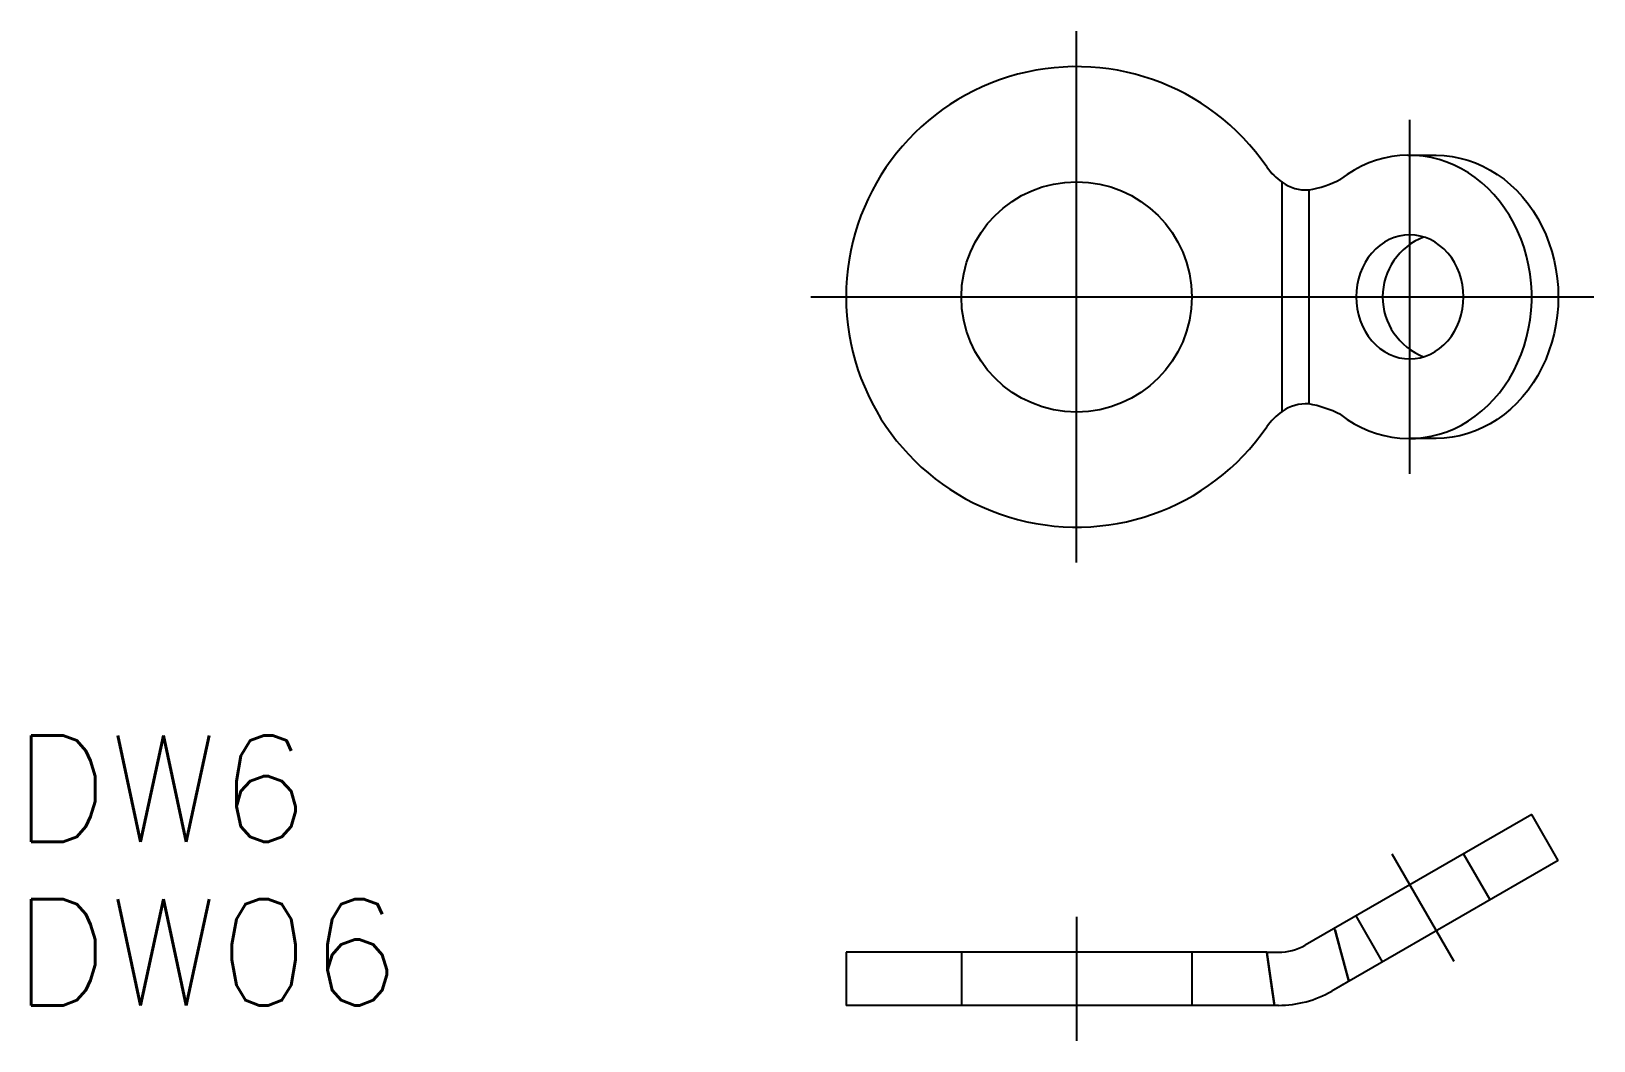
# Model space of a CAD drawing. Extents: x -29.5 to 14.6, y -21 to 7.5.
import ezdxf

# ---------------------------------------------------------------- set-up
doc = ezdxf.new("R2010")
doc.units = 0
doc.linetypes.add('CENTER', pattern=[50.8, 31.75, -6.35, 6.35, -6.35])
doc.linetypes.add('DASHED', pattern=[19.05, 12.7, -6.35])
doc.layers.get('0').update_dxf_attribs({"linetype": 'CONTINUOUS'})
doc.layers.add('CENTER', color=1, linetype='CENTER')
doc.styles.get("Standard").update_dxf_attribs({"font": 'txt.shx', "height": 3, "bigfont": 'bigfont.shx'})

# ---------------------------------------------------------------- blocks, each defined once
blk = doc.blocks.new('*U9')
at = {"color": 7, "linetype": 'CONTINUOUS'}
blk.add_text('DW6', height=3, dxfattribs=at).set_placement((-30, -15.384))
blk = doc.blocks.new('*U10')
at = {"color": 7, "linetype": 'CONTINUOUS'}
blk.add_text('DW06', height=3, dxfattribs=at).set_placement((-30, -20))

msp = doc.modelspace()

# ---------------------------------------------------------------- linework, layer by layer
at = {"color": 7, "linetype": 'CONTINUOUS'}
for p, q in [((5.799, -3.237), (5.799, 3.237)), ((6.549, 3.02), (6.549, -3.02)), ((12.838, -14.608), (6.446, -18.299)), ((13.588, -15.907), (12.838, -14.608)), ((13.588, -15.907), (7.196, -19.598)), ((7.683, -19.317), (7.28, -17.818)), ((-6.5, -18.5), (-6.5, -20)), ((5.366, -18.5), (-6.5, -18.5)), ((5.366, -18.5), (5.581, -20)), ((5.581, -20), (-6.5, -20))]:
    msp.add_line(p, q, dxfattribs=at)
at = {"color": 3, "linetype": 'DASHED'}
for p, q in [((11.666, -17.018), (10.916, -15.719)), ((8.634, -18.768), (7.884, -17.469)), ((-3.25, -18.5), (-3.25, -20)), ((3.25, -18.5), (3.25, -20))]:
    msp.add_line(p, q, dxfattribs=at)
at = {"color": 7, "linetype": 'CONTINUOUS', "flags": 128}
for points in [[(7.445, -3.32), (7.634, -3.457), (7.831, -3.58), (8.034, -3.688), (8.243, -3.78), (8.456, -3.856), (8.674, -3.917), (8.894, -3.961), (9.116, -3.989), (9.4, -4), (9.563, -3.994), (9.786, -3.972), (10.007, -3.933), (10.225, -3.878), (10.44, -3.807), (10.65, -3.72), (10.856, -3.617), (11.055, -3.499), (11.247, -3.367), (11.431, -3.221), (11.606, -3.061), (11.773, -2.888), (11.929, -2.704), (12.075, -2.508), (12.209, -2.302), (12.332, -2.086), (12.442, -1.862), (12.54, -1.629), (12.624, -1.39), (12.695, -1.146), (12.752, -0.896), (12.795, -0.643), (12.824, -0.387), (12.838, -0.129), (12.838, 0.129), (12.824, 0.387), (12.795, 0.643), (12.752, 0.896), (12.695, 1.146), (12.624, 1.39), (12.54, 1.629), (12.442, 1.862), (12.332, 2.086), (12.209, 2.302), (12.075, 2.508), (11.929, 2.704), (11.773, 2.888), (11.606, 3.061), (11.431, 3.221), (11.247, 3.367), (11.055, 3.499), (10.856, 3.617), (10.65, 3.72), (10.44, 3.807), (10.225, 3.878), (10.007, 3.933), (9.786, 3.972), (9.563, 3.994), (9.34, 4), (9.116, 3.989), (8.894, 3.961), (8.674, 3.917), (8.456, 3.856), (8.243, 3.78), (8.034, 3.688), (7.831, 3.58), (7.634, 3.457), (7.445, 3.32)], [(9.34, 4), (10.124, 4), (10.141, 4), (10.366, 3.99), (10.591, 3.964), (10.814, 3.92), (11.034, 3.86), (11.25, 3.783), (11.461, 3.69), (11.667, 3.582), (11.866, 3.458), (12.057, 3.319), (12.241, 3.167), (12.415, 3.001), (12.58, 2.822), (12.734, 2.631), (12.877, 2.429), (13.008, 2.216), (13.127, 1.995), (13.233, 1.764), (13.326, 1.526), (13.406, 1.282), (13.471, 1.032), (13.522, 0.778), (13.559, 0.521), (13.581, 0.261), (13.588, 0), (13.581, -0.261), (13.559, -0.521), (13.522, -0.778), (13.471, -1.032), (13.406, -1.282), (13.326, -1.526), (13.233, -1.764), (13.127, -1.995), (13.008, -2.216), (12.877, -2.429), (12.734, -2.631), (12.58, -2.822), (12.415, -3.001), (12.241, -3.167), (12.057, -3.319), (11.866, -3.458), (11.667, -3.582), (11.461, -3.69), (11.25, -3.783), (11.034, -3.86), (10.814, -3.92), (10.591, -3.964), (10.366, -3.99), (10.141, -4), (9.4, -4)], [(10.916, 0), (10.908, 0.172), (10.886, 0.341), (10.85, 0.508), (10.8, 0.67), (10.737, 0.825), (10.66, 0.972), (10.572, 1.11), (10.472, 1.237), (10.361, 1.353), (10.242, 1.455), (10.114, 1.543), (9.98, 1.617), (9.84, 1.675), (9.696, 1.716), (9.549, 1.742), (9.4, 1.75), (9.251, 1.742), (9.104, 1.716), (8.96, 1.675), (8.82, 1.617), (8.686, 1.543), (8.558, 1.455), (8.439, 1.353), (8.328, 1.237), (8.228, 1.11), (8.14, 0.972), (8.063, 0.825), (8, 0.67), (7.95, 0.508), (7.914, 0.341), (7.892, 0.172), (7.884, 0), (7.892, -0.172), (7.914, -0.341), (7.95, -0.508), (8, -0.67), (8.063, -0.825), (8.14, -0.972), (8.228, -1.11), (8.328, -1.237), (8.439, -1.353), (8.558, -1.455), (8.686, -1.543), (8.82, -1.617), (8.96, -1.675), (9.104, -1.716), (9.251, -1.742), (9.4, -1.75), (9.549, -1.742), (9.696, -1.716), (9.84, -1.675), (9.98, -1.617), (10.114, -1.543), (10.242, -1.455), (10.361, -1.353), (10.472, -1.237), (10.572, -1.11), (10.66, -0.972), (10.737, -0.825), (10.8, -0.67), (10.85, -0.508), (10.886, -0.341), (10.908, -0.172), (10.916, 0)]]:
    msp.add_lwpolyline(points, dxfattribs=at)
at = {"color": 7}
for points in [[(7.294, -17.869, 0), (7.297, -17.88, 0), (7.3, -17.892, 0), (7.303, -17.903, 0), (7.306, -17.915, 0), (7.309, -17.926, 0), (7.312, -17.938, 0), (7.315, -17.949, 0), (7.318, -17.961, 0), (7.321, -17.972, 0), (7.324, -17.983, 0), (7.327, -17.995, 0), (7.33, -18.006, 0), (7.333, -18.018, 0), (7.336, -18.029, 0), (7.339, -18.041, 0), (7.342, -18.052, 0), (7.345, -18.064, 0), (7.348, -18.075, 0), (7.351, -18.087, 0), (7.354, -18.098, 0), (7.357, -18.109, 0), (7.36, -18.121, 0), (7.363, -18.132, 0), (7.366, -18.144, 0), (7.369, -18.155, 0), (7.372, -18.167, 0), (7.375, -18.178, 0), (7.378, -18.189, 0), (7.381, -18.201, 0), (7.384, -18.212, 0), (7.388, -18.224, 0), (7.391, -18.235, 0), (7.394, -18.247, 0), (7.397, -18.258, 0), (7.4, -18.27, 0), (7.403, -18.281, 0), (7.406, -18.292, 0), (7.409, -18.304, 0), (7.412, -18.315, 0), (7.415, -18.327, 0), (7.418, -18.338, 0), (7.421, -18.349, 0), (7.424, -18.361, 0), (7.427, -18.372, 0), (7.43, -18.384, 0), (7.433, -18.395, 0), (7.436, -18.407, 0), (7.439, -18.418, 0), (7.442, -18.429, 0), (7.445, -18.441, 0), (7.449, -18.452, 0), (7.452, -18.464, 0), (7.455, -18.475, 0), (7.458, -18.486, 0), (7.461, -18.498, 0), (7.464, -18.509, 0), (7.467, -18.521, 0), (7.47, -18.532, 0), (7.473, -18.544, 0), (7.476, -18.555, 0), (7.479, -18.566, 0), (7.482, -18.578, 0), (7.485, -18.589, 0), (7.488, -18.601, 0), (7.491, -18.612, 0), (7.495, -18.623, 0), (7.498, -18.635, 0), (7.501, -18.646, 0), (7.504, -18.657, 0), (7.507, -18.669, 0), (7.51, -18.68, 0), (7.513, -18.692, 0), (7.516, -18.703, 0), (7.519, -18.715, 0), (7.522, -18.726, 0), (7.525, -18.737, 0), (7.528, -18.749, 0), (7.531, -18.76, 0), (7.535, -18.771, 0), (7.538, -18.783, 0), (7.541, -18.794, 0), (7.544, -18.806, 0), (7.547, -18.817, 0), (7.55, -18.828, 0), (7.553, -18.84, 0), (7.556, -18.851, 0), (7.559, -18.863, 0), (7.562, -18.874, 0), (7.565, -18.885, 0), (7.568, -18.897, 0), (7.572, -18.908, 0), (7.575, -18.919, 0), (7.578, -18.931, 0), (7.581, -18.942, 0), (7.584, -18.953, 0), (7.587, -18.965, 0), (7.59, -18.976, 0), (7.593, -18.988, 0), (7.596, -18.999, 0), (7.599, -19.01, 0), (7.603, -19.022, 0), (7.606, -19.033, 0), (7.609, -19.044, 0), (7.612, -19.056, 0), (7.615, -19.067, 0), (7.618, -19.078, 0), (7.621, -19.09, 0), (7.624, -19.101, 0), (7.627, -19.113, 0), (7.63, -19.124, 0), (7.634, -19.135, 0), (7.637, -19.147, 0), (7.64, -19.158, 0), (7.643, -19.169, 0), (7.646, -19.181, 0), (7.649, -19.192, 0), (7.652, -19.203, 0), (7.655, -19.215, 0), (7.658, -19.226, 0), (7.662, -19.237, 0), (7.665, -19.249, 0), (7.668, -19.26, 0), (7.671, -19.271, 0), (7.674, -19.283, 0), (7.677, -19.294, 0), (7.68, -19.305, 0), (7.683, -19.317, 0)], [(5.581, -20, 0), (5.579, -19.988, 0), (5.577, -19.977, 0), (5.575, -19.965, 0), (5.574, -19.953, 0), (5.572, -19.941, 0), (5.57, -19.93, 0), (5.568, -19.918, 0), (5.567, -19.906, 0), (5.565, -19.894, 0), (5.563, -19.883, 0), (5.562, -19.871, 0), (5.56, -19.859, 0), (5.558, -19.847, 0), (5.556, -19.835, 0), (5.555, -19.824, 0), (5.553, -19.812, 0), (5.551, -19.8, 0), (5.549, -19.788, 0), (5.548, -19.777, 0), (5.546, -19.765, 0), (5.544, -19.753, 0), (5.543, -19.741, 0), (5.541, -19.73, 0), (5.539, -19.718, 0), (5.537, -19.706, 0), (5.536, -19.694, 0), (5.534, -19.683, 0), (5.532, -19.671, 0), (5.53, -19.659, 0), (5.529, -19.647, 0), (5.527, -19.636, 0), (5.525, -19.624, 0), (5.524, -19.612, 0), (5.522, -19.6, 0), (5.52, -19.588, 0), (5.518, -19.577, 0), (5.517, -19.565, 0), (5.515, -19.553, 0), (5.513, -19.541, 0), (5.512, -19.529, 0), (5.51, -19.518, 0), (5.508, -19.506, 0), (5.506, -19.494, 0), (5.505, -19.482, 0), (5.503, -19.471, 0), (5.501, -19.459, 0), (5.5, -19.447, 0), (5.498, -19.435, 0), (5.496, -19.423, 0), (5.495, -19.412, 0), (5.493, -19.4, 0), (5.491, -19.388, 0), (5.489, -19.376, 0), (5.488, -19.364, 0), (5.486, -19.352, 0), (5.484, -19.341, 0), (5.483, -19.329, 0), (5.481, -19.317, 0), (5.479, -19.305, 0), (5.478, -19.294, 0), (5.476, -19.282, 0), (5.474, -19.27, 0), (5.473, -19.258, 0), (5.471, -19.246, 0), (5.469, -19.234, 0), (5.468, -19.223, 0), (5.466, -19.211, 0), (5.464, -19.199, 0), (5.462, -19.187, 0), (5.461, -19.175, 0), (5.459, -19.163, 0), (5.457, -19.152, 0), (5.456, -19.14, 0), (5.454, -19.128, 0), (5.452, -19.116, 0), (5.451, -19.104, 0), (5.449, -19.093, 0), (5.447, -19.081, 0), (5.446, -19.069, 0), (5.444, -19.057, 0), (5.442, -19.045, 0), (5.441, -19.034, 0), (5.439, -19.022, 0), (5.437, -19.01, 0), (5.436, -18.998, 0), (5.434, -18.986, 0), (5.432, -18.974, 0), (5.431, -18.962, 0), (5.429, -18.951, 0), (5.427, -18.939, 0), (5.426, -18.927, 0), (5.424, -18.915, 0), (5.422, -18.903, 0), (5.421, -18.891, 0), (5.419, -18.88, 0), (5.417, -18.868, 0), (5.416, -18.856, 0), (5.414, -18.844, 0), (5.412, -18.832, 0), (5.411, -18.82, 0), (5.409, -18.808, 0), (5.407, -18.797, 0), (5.406, -18.785, 0), (5.404, -18.773, 0), (5.402, -18.761, 0), (5.401, -18.749, 0), (5.399, -18.737, 0), (5.398, -18.726, 0), (5.396, -18.714, 0), (5.394, -18.702, 0), (5.393, -18.69, 0), (5.391, -18.678, 0), (5.389, -18.666, 0), (5.388, -18.654, 0), (5.386, -18.642, 0), (5.384, -18.631, 0), (5.383, -18.619, 0), (5.381, -18.607, 0), (5.38, -18.595, 0), (5.378, -18.583, 0), (5.376, -18.571, 0), (5.375, -18.559, 0), (5.373, -18.547, 0), (5.371, -18.536, 0), (5.37, -18.524, 0), (5.368, -18.512, 0), (5.366, -18.5, 0)], [(5.366, -18.5, 0), (5.369, -18.5, 0), (5.371, -18.5, 0), (5.373, -18.5, 0), (5.375, -18.5, 0), (5.377, -18.5, 0), (5.38, -18.5, 0), (5.382, -18.5, 0), (5.384, -18.5, 0), (5.386, -18.5, 0), (5.389, -18.5, 0), (5.391, -18.5, 0), (5.393, -18.5, 0), (5.395, -18.5, 0), (5.398, -18.5, 0), (5.4, -18.5, 0), (5.402, -18.5, 0), (5.405, -18.5, 0), (5.407, -18.5, 0), (5.409, -18.5, 0), (5.411, -18.5, 0), (5.414, -18.5, 0), (5.416, -18.5, 0), (5.418, -18.5, 0), (5.421, -18.5, 0), (5.423, -18.5, 0), (5.425, -18.5, 0), (5.428, -18.5, 0), (5.43, -18.5, 0), (5.433, -18.5, 0), (5.435, -18.5, 0), (5.437, -18.5, 0), (5.44, -18.5, 0), (5.442, -18.5, 0), (5.445, -18.5, 0), (5.447, -18.5, 0), (5.449, -18.5, 0), (5.452, -18.5, 0), (5.454, -18.5, 0), (5.457, -18.5, 0), (5.459, -18.5, 0), (5.462, -18.5, 0), (5.464, -18.5, 0), (5.466, -18.5, 0), (5.469, -18.5, 0), (5.471, -18.5, 0), (5.474, -18.5, 0), (5.476, -18.5, 0), (5.479, -18.5, 0), (5.481, -18.5, 0), (5.484, -18.5, 0), (5.486, -18.5, 0), (5.489, -18.5, 0), (5.491, -18.5, 0), (5.494, -18.5, 0), (5.497, -18.5, 0), (5.499, -18.5, 0), (5.502, -18.5, 0), (5.504, -18.5, 0), (5.507, -18.5, 0), (5.509, -18.5, 0), (5.512, -18.5, 0), (5.515, -18.5, 0), (5.517, -18.5, 0), (5.52, -18.5, 0), (5.522, -18.5, 0), (5.525, -18.5, 0), (5.528, -18.5, 0), (5.53, -18.5, 0), (5.533, -18.5, 0), (5.535, -18.5, 0), (5.538, -18.5, 0), (5.541, -18.5, 0), (5.543, -18.5, 0), (5.546, -18.5, 0), (5.549, -18.5, 0), (5.551, -18.5, 0), (5.554, -18.5, 0), (5.557, -18.5, 0), (5.56, -18.5, 0), (5.562, -18.5, 0), (5.565, -18.5, 0), (5.568, -18.5, 0), (5.57, -18.5, 0), (5.573, -18.5, 0), (5.576, -18.5, 0), (5.579, -18.5, 0), (5.581, -18.5, 0), (5.584, -18.5, 0), (5.587, -18.5, 0), (5.59, -18.5, 0), (5.592, -18.5, 0), (5.595, -18.5, 0), (5.598, -18.5, 0), (5.601, -18.5, 0), (5.604, -18.5, 0), (5.606, -18.5, 0), (5.609, -18.5, 0), (5.612, -18.5, 0), (5.615, -18.5, 0), (5.618, -18.5, 0), (5.62, -18.5, 0), (5.623, -18.5, 0), (5.626, -18.5, 0), (5.629, -18.5, 0), (5.632, -18.5, 0), (5.635, -18.5, 0), (5.638, -18.5, 0), (5.64, -18.5, 0), (5.643, -18.5, 0), (5.646, -18.5, 0), (5.649, -18.5, 0), (5.652, -18.5, 0), (5.655, -18.5, 0), (5.658, -18.5, 0), (5.661, -18.5, 0), (5.664, -18.5, 0), (5.667, -18.5, 0), (5.669, -18.5, 0), (5.672, -18.5, 0), (5.675, -18.5, 0), (5.678, -18.5, 0), (5.681, -18.5, 0), (5.684, -18.5, 0), (5.687, -18.5, 0), (5.69, -18.5, 0), (5.693, -18.5, 0), (5.696, -18.5, 0)], [(7.683, -19.317, 0), (7.68, -19.319, 0), (7.676, -19.321, 0), (7.673, -19.323, 0), (7.67, -19.325, 0), (7.666, -19.327, 0), (7.663, -19.329, 0), (7.659, -19.331, 0), (7.656, -19.333, 0), (7.652, -19.335, 0), (7.649, -19.337, 0), (7.645, -19.339, 0), (7.642, -19.341, 0), (7.638, -19.343, 0), (7.635, -19.345, 0), (7.631, -19.347, 0), (7.628, -19.349, 0), (7.624, -19.351, 0), (7.621, -19.353, 0), (7.617, -19.355, 0), (7.614, -19.357, 0), (7.61, -19.359, 0), (7.606, -19.361, 0), (7.603, -19.363, 0), (7.599, -19.365, 0), (7.596, -19.367, 0), (7.592, -19.369, 0), (7.588, -19.372, 0), (7.585, -19.374, 0), (7.581, -19.376, 0), (7.578, -19.378, 0), (7.574, -19.38, 0), (7.57, -19.382, 0), (7.567, -19.384, 0), (7.563, -19.386, 0), (7.559, -19.388, 0), (7.556, -19.39, 0), (7.552, -19.393, 0), (7.548, -19.395, 0), (7.545, -19.397, 0), (7.541, -19.399, 0), (7.537, -19.401, 0), (7.534, -19.403, 0), (7.53, -19.405, 0), (7.526, -19.407, 0), (7.522, -19.41, 0), (7.519, -19.412, 0), (7.515, -19.414, 0), (7.511, -19.416, 0), (7.508, -19.418, 0), (7.504, -19.421, 0), (7.5, -19.423, 0), (7.496, -19.425, 0), (7.492, -19.427, 0), (7.489, -19.429, 0), (7.485, -19.431, 0), (7.481, -19.433, 0), (7.477, -19.436, 0), (7.474, -19.438, 0), (7.47, -19.44, 0), (7.466, -19.442, 0), (7.462, -19.445, 0), (7.458, -19.447, 0), (7.454, -19.449, 0), (7.451, -19.451, 0), (7.447, -19.453, 0), (7.443, -19.456, 0), (7.439, -19.458, 0), (7.435, -19.46, 0), (7.431, -19.462, 0), (7.427, -19.465, 0), (7.424, -19.467, 0), (7.42, -19.469, 0), (7.416, -19.471, 0), (7.412, -19.474, 0), (7.408, -19.476, 0), (7.404, -19.478, 0), (7.4, -19.48, 0), (7.396, -19.483, 0), (7.392, -19.485, 0), (7.388, -19.487, 0), (7.384, -19.489, 0), (7.38, -19.492, 0), (7.376, -19.494, 0), (7.372, -19.496, 0), (7.368, -19.499, 0), (7.364, -19.501, 0), (7.36, -19.503, 0), (7.356, -19.506, 0), (7.353, -19.508, 0), (7.348, -19.51, 0), (7.344, -19.512, 0), (7.34, -19.515, 0), (7.336, -19.517, 0), (7.332, -19.519, 0), (7.328, -19.522, 0), (7.324, -19.524, 0), (7.32, -19.526, 0), (7.316, -19.529, 0), (7.312, -19.531, 0), (7.308, -19.533, 0), (7.304, -19.536, 0), (7.3, -19.538, 0), (7.296, -19.541, 0), (7.292, -19.543, 0), (7.288, -19.545, 0), (7.284, -19.548, 0), (7.28, -19.55, 0), (7.275, -19.552, 0), (7.271, -19.555, 0), (7.267, -19.557, 0), (7.263, -19.559, 0), (7.259, -19.562, 0), (7.255, -19.564, 0), (7.251, -19.567, 0), (7.246, -19.569, 0), (7.242, -19.571, 0), (7.238, -19.574, 0), (7.234, -19.576, 0), (7.23, -19.579, 0), (7.226, -19.581, 0), (7.221, -19.584, 0), (7.217, -19.586, 0), (7.213, -19.588, 0), (7.209, -19.591, 0), (7.205, -19.593, 0), (7.2, -19.596, 0), (7.196, -19.598, 0)], [(5.696, -20, 0), (5.695, -20, 0), (5.694, -20, 0), (5.693, -20, 0), (5.692, -20, 0), (5.691, -20, 0), (5.69, -20, 0), (5.689, -20, 0), (5.688, -20, 0), (5.687, -20, 0), (5.686, -20, 0), (5.685, -20, 0), (5.684, -20, 0), (5.683, -20, 0), (5.682, -20, 0), (5.682, -20, 0), (5.681, -20, 0), (5.68, -20, 0), (5.679, -20, 0), (5.678, -20, 0), (5.677, -20, 0), (5.676, -20, 0), (5.675, -20, 0), (5.674, -20, 0), (5.673, -20, 0), (5.672, -20, 0), (5.671, -20, 0), (5.67, -20, 0), (5.669, -20, 0), (5.668, -20, 0), (5.667, -20, 0), (5.666, -20, 0), (5.665, -20, 0), (5.664, -20, 0), (5.663, -20, 0), (5.662, -20, 0), (5.661, -20, 0), (5.661, -20, 0), (5.66, -20, 0), (5.659, -20, 0), (5.658, -20, 0), (5.657, -20, 0), (5.656, -20, 0), (5.655, -20, 0), (5.654, -20, 0), (5.653, -20, 0), (5.652, -20, 0), (5.651, -20, 0), (5.65, -20, 0), (5.649, -20, 0), (5.648, -20, 0), (5.647, -20, 0), (5.646, -20, 0), (5.646, -20, 0), (5.645, -20, 0), (5.644, -20, 0), (5.643, -20, 0), (5.642, -20, 0), (5.641, -20, 0), (5.64, -20, 0), (5.639, -20, 0), (5.638, -20, 0), (5.637, -20, 0), (5.636, -20, 0), (5.635, -20, 0), (5.635, -20, 0), (5.634, -20, 0), (5.633, -20, 0), (5.632, -20, 0), (5.631, -20, 0), (5.63, -20, 0), (5.629, -20, 0), (5.628, -20, 0), (5.627, -20, 0), (5.626, -20, 0), (5.626, -20, 0), (5.625, -20, 0), (5.624, -20, 0), (5.623, -20, 0), (5.622, -20, 0), (5.621, -20, 0), (5.62, -20, 0), (5.619, -20, 0), (5.618, -20, 0), (5.618, -20, 0), (5.617, -20, 0), (5.616, -20, 0), (5.615, -20, 0), (5.614, -20, 0), (5.613, -20, 0), (5.612, -20, 0), (5.611, -20, 0), (5.61, -20, 0), (5.61, -20, 0), (5.609, -20, 0), (5.608, -20, 0), (5.607, -20, 0), (5.606, -20, 0), (5.605, -20, 0), (5.604, -20, 0), (5.604, -20, 0), (5.603, -20, 0), (5.602, -20, 0), (5.601, -20, 0), (5.6, -20, 0), (5.599, -20, 0), (5.598, -20, 0), (5.597, -20, 0), (5.597, -20, 0), (5.596, -20, 0), (5.595, -20, 0), (5.594, -20, 0), (5.593, -20, 0), (5.592, -20, 0), (5.592, -20, 0), (5.591, -20, 0), (5.59, -20, 0), (5.589, -20, 0), (5.588, -20, 0), (5.587, -20, 0), (5.586, -20, 0), (5.586, -20, 0), (5.585, -20, 0), (5.584, -20, 0), (5.583, -20, 0), (5.582, -20, 0), (5.581, -20, 0), (5.581, -20, 0)]]:
    msp.add_polyline3d(points, dxfattribs=at)
at = {"color": 7, "linetype": 'CONTINUOUS'}
msp.add_circle((0, 0), 3.25, dxfattribs=at)
for centre, radius, start, end in [((0, 0), 6.5, 34.3497, 325.6503), ((6.712, 4.586), 1.629, 214.3222, 235.9036), ((6.479, 4.185), 1.167, 234.3488, 273.4365), ((5.984, 6.195), 3.225, 280.0865, 296.9346), ((10.449, 0), 1.815, 111.3836, 248.6164), ((6.483, -4.199), 1.18, 86.7983, 125.4164), ((5.988, -6.182), 3.211, 63.0286, 79.9503), ((6.712, -4.586), 1.629, 124.0945, 145.6798), ((5.696, -17), 1.5, 270, 300), ((5.696, -17), 3, 270, 300)]:
    msp.add_arc(centre, radius, start, end, dxfattribs=at)
at = {"layer": 'CENTER', "color": 1, "linetype": 'CENTER'}
for p, q in [((0, -7.5), (0, 7.5)), ((9.4, -4.998), (9.4, 4.998)), ((-7.5, 0), (14.588, 0)), ((10.65, -18.759), (8.9, -15.728)), ((0, -17.5), (0, -21))]:
    msp.add_line(p, q, dxfattribs=at)

# ---------------------------------------------------------------- block references
at = {"color": 7, "linetype": 'CONTINUOUS'}
for name in ['*U9', '*U10']:
    msp.add_blockref(name, (0, 0), dxfattribs=at)

doc.saveas('drawing.dxf')
